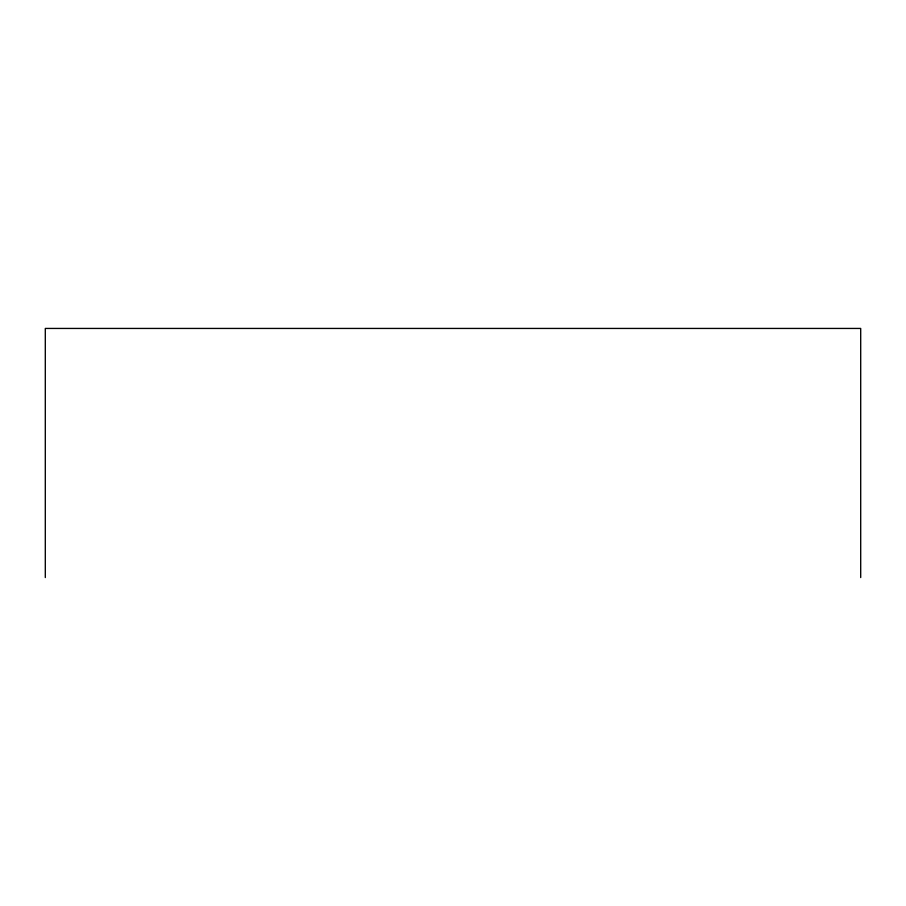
<?xml version="1.0" encoding="UTF-8"?>
<svg xmlns="http://www.w3.org/2000/svg" width="906" height="906" viewBox="0 0 906 906"><rect width="100%" height="100%" fill="white"/><g stroke="black" fill="none" stroke-linecap="round" stroke-linejoin="round"><path stroke-width="1.36" d="M860.7 577.564L860.7 328.436L45.3 328.436L45.3 577.564"/></g></svg>
